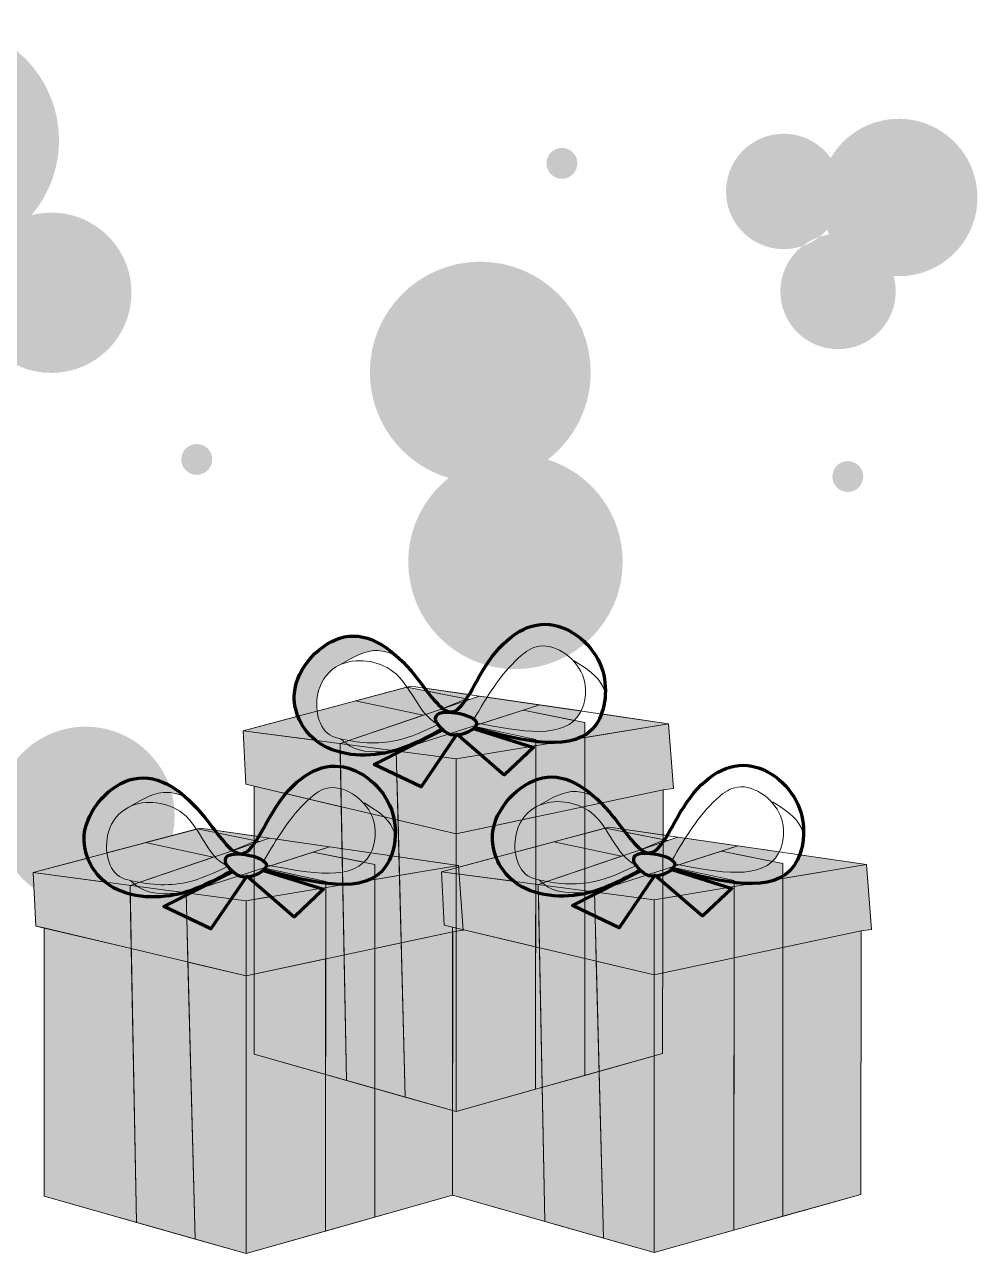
# Model space of a CAD drawing. Header units: millimetres. Extents: x 153 to 500, y 34 to 242.
# Drawn here: x 343.7 to 436.8, y 36.5 to 156.5 of the extents above; entities that cross this region are included whole.
import ezdxf

# ---------------------------------------------------------------- set-up
doc = ezdxf.new("R2010")
doc.units = ezdxf.units.MM
doc.layers.add('snow', color=7, linetype='Continuous')
doc.layers.add('Star', color=7, linetype='Continuous')

msp = doc.modelspace()

# ---------------------------------------------------------------- hatches: boundary and pattern name
at = {"layer": 'snow', "transparency": 33554687}
h = msp.add_hatch(color=256, dxfattribs=at)
h.dxf.hatch_style = 1
h.set_gradient(color1=(255, 255, 255), color2=(199, 200, 202), name='INVSPHERICAL')
edge = h.paths.add_edge_path()
edge.add_arc((396.23, 142.98), 1.51, 0, 360)
h = msp.add_hatch(color=256, dxfattribs=at)
h.dxf.hatch_style = 1
h.set_gradient(color1=(255, 255, 255), color2=(199, 200, 202), name='INVSPHERICAL')
edge = h.paths.add_edge_path()
edge.add_arc((360.54, 114.06), 1.51, 0, 360)
h = msp.add_hatch(color=256, dxfattribs=at)
h.dxf.hatch_style = 1
h.set_gradient(color1=(255, 255, 255), color2=(199, 200, 202), name='INVSPHERICAL')
edge = h.paths.add_edge_path()
edge.add_arc((424.17, 112.38), 1.51, 0, 360)
h = msp.add_hatch(color=256, dxfattribs=at)
h.dxf.hatch_style = 1
h.set_gradient(color1=(255, 255, 255), color2=(199, 200, 202), name='INVSPHERICAL')
edge = h.paths.add_edge_path()
edge.add_arc((393.2, 105.57), 1.51, 0, 360)
h = msp.add_hatch(color=256, dxfattribs=at)
h.dxf.hatch_style = 1
h.set_gradient(color1=(255, 255, 255), color2=(199, 200, 202), name='INVSPHERICAL')
edge = h.paths.add_edge_path()
edge.add_arc((351.19, 80.76), 1.51, 0, 360)
h = msp.add_hatch(color=256, dxfattribs=at)
h.dxf.hatch_style = 1
h.set_gradient(color1=(255, 255, 255), color2=(199, 200, 202), name='INVSPHERICAL')
edge = h.paths.add_edge_path()
edge.add_arc((383.43, 69.47), 1.51, 0, 360)
at = {"layer": 'Star', "lineweight": 211, "true_color": 0x991b1e, "transparency": 33554687}
h = msp.add_hatch(color=244, dxfattribs=at)
h.set_gradient(color1=(205, 32, 39), color2=(237, 31, 36), tint=1, name='SPHERICAL')
h.paths.add_polyline_path([(347.08, 145.24, 1), (324.5, 145.24, 0.525942), (339.83, 134.69, -0.184427), (344.39, 137.92, 0.178133)])
h.paths.add_polyline_path([(344.39, 137.92, 0.184427), (339.83, 134.69, 0.125583)], flags=17)
h = msp.add_hatch(color=244, dxfattribs=at)
h.set_gradient(color1=(237, 31, 36), color2=(205, 32, 39), tint=1)
h.paths.add_polyline_path([(436.84, 139.64, 0.76645), (422.5, 143.5, -0.155969), (423.55, 140.23, -0.182925), (422.13, 136.5, 0.016777), (422.36, 136.03, -0.380309), (428.65, 131.97, 0.433447)])
h = msp.add_hatch(color=244, dxfattribs=at)
h.set_gradient(color1=(237, 31, 36), color2=(205, 32, 39), tint=1)
h.paths.add_polyline_path([(422.5, 143.5, 0.73015), (412.27, 140.23, 0.514786), (419.74, 134.9, -0.08372), (421.39, 135.79, 0.045573), (422.13, 136.5, -0.105641), (421.46, 139.64, -0.132214)])
h.paths.add_polyline_path([(423.55, 140.23, 0.155969), (422.5, 143.5, 0.132214), (421.46, 139.64, 0.105641), (422.13, 136.5, 0.182925)])
h = msp.add_hatch(color=244, dxfattribs=at)
h.set_gradient(color1=(205, 32, 39), color2=(237, 31, 36), tint=1, name='SPHERICAL')
h.paths.add_polyline_path([(344.39, 137.92, -0.125583), (339.83, 134.69, 0.14864), (338.51, 130.33, 1), (354.16, 130.33, 0.489808)])
h = msp.add_hatch(color=244, dxfattribs=at)
h.set_gradient(color1=(237, 31, 36), color2=(205, 32, 39), tint=1)
h.paths.add_polyline_path([(428.65, 131.97, -0.260001), (422.36, 136.03, 0.044517), (421.39, 135.79, -0.08372), (419.74, 134.9, 0.230419), (417.58, 130.46, 1), (428.85, 130.46, 0.067605)])
h.paths.add_polyline_path([(422.36, 136.03, 0.260001), (428.65, 131.97, 0.380309)])
h = msp.add_hatch(color=244, dxfattribs=at)
h.set_gradient(color1=(237, 31, 36), color2=(205, 32, 39), tint=1, name='INVSPHERICAL')
h.paths.add_polyline_path([(377.46, 122.58, 0.331436), (385.16, 112.24, -0.249756), (394.85, 114.04, 0.232332), (399.04, 122.58, 1)])
h = msp.add_hatch(color=244, dxfattribs=at)
h.set_gradient(color1=(237, 31, 36), color2=(205, 32, 39), tint=1, name='INVSPHERICAL')
h.paths.add_polyline_path([(394.85, 114.04, -0.241619), (385.16, 112.24, 0.228291), (381.21, 104.05, 1), (402.17, 104.05, 0.327182)])
h.paths.add_polyline_path([(394.85, 114.04, 0.249756), (385.16, 112.24, 0.241619)])
at = {"layer": 'Star', "lineweight": 0, "true_color": 0x000000, "transparency": 33554687}
h = msp.add_hatch(color=18, dxfattribs=at)
h.set_gradient(color1=(242, 103, 34), color2=(248, 153, 30), tint=1, name='CURVED')
edge = h.paths.add_edge_path()
edge.add_spline(control_points=[(374.71, 94.09), (375.91, 94.8), (377.55, 95.76), (379.28, 95.26), (379.74, 95.11)], knot_values=[0.033527, 0.033527, 0.033527, 0.033527, 3.918148, 5.354398, 5.354398, 5.354398, 5.354398], degree=3, periodic=0)
edge.add_spline(control_points=[(379.74, 95.11), (378.22, 96.37), (374.35, 97.99), (368.8, 92.15), (371.8, 85.4), (378.86, 84.6), (382.76, 86.74), (384.54, 87.72)], knot_values=[0.027634, 0.027634, 0.027634, 0.027634, 5.342298, 12.689057, 17.3625, 24.600659, 30.704129, 30.704129, 30.704129, 30.704129], degree=3, periodic=0)
edge.add_spline(control_points=[(379.8, 85.57), (378.26, 85.45), (376.33, 85.32), (374.96, 86.52), (374.68, 86.76)], knot_values=[0, 0, 0, 0, 4.29258, 5.382328, 5.382328, 5.382328, 5.382328], degree=3, periodic=0)
edge.add_spline(control_points=[(374.68, 86.76), (374.57, 86.79), (374.26, 86.87), (372.44, 87.39), (371.7, 91.34), (373.55, 93.57), (374.62, 94.05), (374.71, 94.09)], knot_values=[9.744202, 9.744202, 9.744202, 9.744202, 10.082399, 10.683336, 15.340451, 18.514967, 18.801799, 18.801799, 18.801799, 18.801799], degree=3, periodic=0)
edge = h.paths.add_edge_path()
edge.add_spline(control_points=[(385.9, 87.12), (385.83, 87.11), (385.31, 87.12), (384.91, 87.37), (384.61, 87.66)], knot_values=[0.952558, 0.952558, 0.952558, 0.952558, 1.141204, 2.367324, 2.367324, 2.367324, 2.367324], degree=3, periodic=0)
edge.add_line((384.61, 87.66), (377.91, 84.27))
edge.add_line((377.91, 84.27), (382.49, 82.09))
edge.add_line((382.49, 82.09), (385.9, 87.12))
edge = h.paths.add_edge_path()
edge.add_spline(control_points=[(387.59, 87.76), (387.24, 87.46), (386.65, 87.2), (386.1, 87.13)], knot_values=[2.537229, 2.537229, 2.537229, 2.537229, 3.935985, 3.935985, 3.935985, 3.935985], degree=3, periodic=0)
edge.add_line((386.1, 87.13), (390.62, 83.23))
edge.add_line((390.62, 83.23), (393.46, 85.9))
edge.add_line((393.46, 85.9), (387.59, 87.76))
edge = h.paths.add_edge_path()
edge.add_spline(control_points=[(387.63, 87.79), (387.79, 87.94), (387.91, 88.12), (387.91, 88.29), (387.91, 88.31)], knot_values=[3.985395, 3.985395, 3.985395, 3.985395, 4.656426, 4.776404, 4.776404, 4.776404, 4.776404], degree=3, periodic=0)
edge.add_spline(control_points=[(387.91, 88.31), (387.89, 88.45), (387.8, 88.57), (387.65, 88.69)], knot_values=[4.776404, 4.776404, 4.776404, 4.776404, 5.405011, 5.405011, 5.405011, 5.405011], degree=3, periodic=0)
edge.add_spline(control_points=[(387.65, 88.69), (387.29, 88.98), (385.68, 89.49), (383.75, 89.39), (383.92, 88.55), (383.95, 88.42)], knot_values=[5.405011, 5.405011, 5.405011, 5.405011, 6.96794, 8.989506, 9.364668, 9.364668, 9.364668, 9.364668], degree=3, periodic=0)
edge.add_spline(control_points=[(383.95, 88.42), (384.14, 88.18), (384.33, 87.93), (384.54, 87.72)], knot_values=[0, 0, 0, 0, 0.860895, 0.860895, 0.860895, 0.860895], degree=3, periodic=0)
edge.add_spline(control_points=[(384.54, 87.72), (384.56, 87.7), (384.58, 87.68), (384.61, 87.66)], knot_values=[0.860895, 0.860895, 0.860895, 0.860895, 0.952558, 0.952558, 0.952558, 0.952558], degree=3, periodic=0)
edge.add_spline(control_points=[(384.61, 87.66), (384.91, 87.37), (385.31, 87.12), (385.83, 87.11), (385.9, 87.12)], knot_values=[0.952558, 0.952558, 0.952558, 0.952558, 2.178678, 2.367324, 2.367324, 2.367324, 2.367324], degree=3, periodic=0)
edge.add_line((385.9, 87.12), (385.98, 87.23))
edge.add_line((385.98, 87.23), (386.1, 87.13))
edge.add_spline(control_points=[(386.1, 87.13), (386.65, 87.2), (387.24, 87.46), (387.59, 87.76)], knot_values=[2.537229, 2.537229, 2.537229, 2.537229, 3.935985, 3.935985, 3.935985, 3.935985], degree=3, periodic=0)
edge.add_spline(control_points=[(387.59, 87.76), (387.61, 87.77), (387.62, 87.78), (387.63, 87.79)], knot_values=[3.935985, 3.935985, 3.935985, 3.935985, 3.985395, 3.985395, 3.985395, 3.985395], degree=3, periodic=0)
h = msp.add_hatch(color=18, dxfattribs=at)
h.set_gradient(color1=(100, 33, 101), color2=(147, 39, 143), tint=1, name='INVCURVED')
h.paths.add_polyline_path([(374.67, 80.13), (366.16, 82.15), (366.16, 55.95), (375.18, 53.39)])
h.paths.add_polyline_path([(385.9, 77.47), (380.22, 78.81), (380.92, 51.76), (385.9, 50.35)])
h.paths.add_polyline_path([(393.68, 79.13), (385.9, 77.47), (385.9, 50.35), (393.66, 52.53)])
h.paths.add_polyline_path([(406.11, 81.78), (398.47, 80.15), (398.47, 53.89), (406.06, 56.03)])
h.paths.add_polyline_path([(406.65, 88.24), (398.47, 86.89), (398.47, 80.15), (406.11, 81.78), (407.13, 81.92)])
h.paths.add_polyline_path([(393.69, 86.1), (393.15, 86.01), (393.46, 85.91), (390.59, 83.21), (388.28, 85.2), (385.9, 84.81), (385.9, 77.47), (393.68, 79.13)])
h.paths.add_polyline_path([(385.9, 84.81), (384.46, 85), (382.47, 82.06), (380.1, 83.19), (380.22, 78.81), (385.9, 77.47)])
edge = h.paths.add_edge_path()
edge.add_spline(control_points=[(374.57, 85.44), (373.68, 85.67), (372.84, 86.06), (372.14, 86.62)], knot_values=[10.309983, 10.309983, 10.309983, 10.309983, 12.984771, 12.984771, 12.984771, 12.984771], degree=3, periodic=0)
edge.add_line((372.14, 86.62), (365.09, 87.55))
edge.add_line((365.09, 87.55), (365.34, 82.33))
edge.add_line((365.34, 82.33), (366.16, 82.15))
edge.add_line((366.16, 82.15), (374.67, 80.13))
edge.add_line((374.67, 80.13), (374.57, 85.44))
edge = h.paths.add_edge_path()
edge.add_spline(control_points=[(372.14, 86.62), (372.04, 86.7), (371.3, 87.33), (370.73, 88.17), (370.43, 88.97)], knot_values=[12.984771, 12.984771, 12.984771, 12.984771, 13.369263, 15.842476, 15.842476, 15.842476, 15.842476], degree=3, periodic=0)
edge.add_line((370.43, 88.97), (365.09, 87.55))
edge.add_line((365.09, 87.55), (372.14, 86.62))
edge = h.paths.add_edge_path()
edge.add_line((376.07, 90.47), (372.31, 89.47))
edge.add_spline(control_points=[(372.31, 89.47), (372.45, 88.39), (373.03, 87.21), (374.24, 86.86), (374.52, 86.79), (374.61, 86.77)], knot_values=[9.823902, 9.823902, 9.823902, 9.823902, 12.696897, 13.297834, 13.556331, 13.556331, 13.556331, 13.556331], degree=3, periodic=0)
edge.add_spline(control_points=[(374.61, 86.77), (374.87, 86.7), (375.14, 86.64), (375.41, 86.59)], knot_values=[9.01899, 9.01899, 9.01899, 9.01899, 9.823902, 9.823902, 9.823902, 9.823902], degree=3, periodic=0)
edge.add_line((375.41, 86.59), (382.67, 89.06))
edge.add_line((382.67, 89.06), (376.07, 90.47))
edge = h.paths.add_edge_path()
edge.add_spline(control_points=[(386.06, 87.12), (386, 87.11), (385.95, 87.11), (385.89, 87.11)], knot_values=[2.372758, 2.372758, 2.372758, 2.372758, 2.515291, 2.515291, 2.515291, 2.515291], degree=3, periodic=0)
edge.add_line((385.89, 87.11), (384.46, 85))
edge.add_line((384.46, 85), (385.9, 84.81))
edge.add_line((385.9, 84.81), (388.28, 85.2))
edge.add_line((388.28, 85.2), (386.06, 87.12))
h.paths.add_polyline_path([(381.35, 86), (380.04, 85.58), (380.42, 85.53)])
h.paths.add_polyline_path([(380.42, 85.53), (380.04, 85.58), (380.05, 85.34)])
edge = h.paths.add_edge_path()
edge.add_spline(control_points=[(393.69, 86.5), (391.82, 86.73), (389.73, 87.27), (387.64, 87.81)], knot_values=[70.431908, 70.431908, 70.431908, 70.431908, 75.454565, 75.454565, 75.454565, 75.454565], degree=3, periodic=0)
edge.add_spline(control_points=[(387.64, 87.81), (387.29, 87.48), (386.64, 87.19), (386.06, 87.12)], knot_values=[2.515291, 2.515291, 2.515291, 2.515291, 4.024782, 4.024782, 4.024782, 4.024782], degree=3, periodic=0)
edge.add_line((386.06, 87.12), (388.28, 85.2))
edge.add_line((388.28, 85.2), (393.69, 86.1))
edge.add_line((393.69, 86.1), (393.69, 86.5))
edge = h.paths.add_edge_path()
edge.add_line((406.65, 88.24), (400.09, 89.19))
edge.add_spline(control_points=[(400.09, 89.19), (399.95, 88.82), (399.52, 87.96), (398.9, 87.38), (398.47, 87.11)], knot_values=[62.277877, 62.277877, 62.277877, 62.277877, 63.514496, 65.325044, 65.325044, 65.325044, 65.325044], degree=3, periodic=0)
edge.add_line((398.47, 87.11), (398.47, 86.89))
edge.add_line((398.47, 86.89), (406.65, 88.24))
edge = h.paths.add_edge_path()
edge.add_line((398.1, 89.48), (394.06, 90.07))
edge.add_line((394.06, 90.07), (392.45, 89.56))
edge.add_line((392.45, 89.56), (397.43, 88.56))
edge.add_spline(control_points=[(397.43, 88.56), (397.67, 88.79), (397.9, 89.08), (398.08, 89.44), (398.1, 89.48)], knot_values=[18.235917, 18.235917, 18.235917, 18.235917, 19.387292, 19.545787, 19.545787, 19.545787, 19.545787], degree=3, periodic=0)
h.paths.add_polyline_path([(387.15, 91.08), (382.82, 91.71), (383.03, 91.43), (386.89, 90.66)])
at = {"layer": 'Star', "lineweight": 0, "true_color": 0xf8d731, "transparency": 33554687}
h = msp.add_hatch(color=40, dxfattribs=at)
h.set_gradient(color1=(248, 153, 30), color2=(248, 215, 49), tint=1, name='INVCURVED')
h.paths.add_polyline_path([(380.22, 78.81), (374.67, 80.13), (375.18, 53.39), (380.92, 51.76)])
h.paths.add_polyline_path([(380.04, 85.58), (374.56, 86.3), (374.67, 80.13), (380.22, 78.81)])
h.paths.add_polyline_path([(394.06, 90.07), (388.18, 90.93), (374.56, 86.3), (380.04, 85.58)])
h.paths.add_polyline_path([(398.47, 80.15), (393.68, 79.13), (393.66, 52.53), (398.47, 53.89)])
h.paths.add_polyline_path([(398.47, 86.89), (393.69, 86.1), (393.68, 79.13), (398.47, 80.15)])
h.paths.add_polyline_path([(398.47, 88.36), (392.45, 89.56), (387.6, 88), (393.69, 86.69), (393.69, 86.1), (398.47, 86.89)])
h.paths.add_polyline_path([(387.21, 90.6), (381.11, 91.81), (376.07, 90.47), (382.67, 89.06)])
at = {"layer": 'Star', "lineweight": 211, "true_color": 0x991b1e, "transparency": 33554687}
h = msp.add_hatch(color=244, dxfattribs=at)
h.set_gradient(color1=(237, 31, 36), color2=(205, 32, 39), tint=1, name='HEMISPHERICAL')
h.paths.add_polyline_path([(343.61, 85.49, -0.183443), (340.97, 79.52, 0.00773), (340.97, 79.25, 1), (358.38, 79.25, 0.663066)])
h.paths.add_polyline_path([(343.61, 85.49, 0.194564), (340.97, 79.52, 0.183443)], flags=17)
at = {"layer": 'Star', "lineweight": 0, "true_color": 0x000000, "transparency": 33554687}
h = msp.add_hatch(color=18, dxfattribs=at)
h.set_gradient(color1=(242, 103, 34), color2=(248, 153, 30), tint=1, name='CURVED')
edge = h.paths.add_edge_path()
edge.add_spline(control_points=[(354.17, 80.23), (355.37, 80.94), (357.01, 81.91), (358.74, 81.41), (359.2, 81.25)], knot_values=[0.033527, 0.033527, 0.033527, 0.033527, 3.918148, 5.354398, 5.354398, 5.354398, 5.354398], degree=3, periodic=0)
edge.add_spline(control_points=[(359.2, 81.25), (357.69, 82.52), (353.82, 84.14), (348.26, 78.3), (351.26, 71.54), (358.32, 70.74), (362.22, 72.89), (364, 73.87)], knot_values=[0.027634, 0.027634, 0.027634, 0.027634, 5.342298, 12.689057, 17.3625, 24.600659, 30.704129, 30.704129, 30.704129, 30.704129], degree=3, periodic=0)
edge.add_spline(control_points=[(359.26, 71.71), (357.72, 71.6), (355.79, 71.46), (354.42, 72.66), (354.14, 72.91)], knot_values=[0, 0, 0, 0, 4.29258, 5.382328, 5.382328, 5.382328, 5.382328], degree=3, periodic=0)
edge.add_spline(control_points=[(354.14, 72.91), (354.03, 72.93), (353.72, 73.01), (351.9, 73.53), (351.16, 77.49), (353.01, 79.71), (354.08, 80.2), (354.17, 80.23)], knot_values=[9.744202, 9.744202, 9.744202, 9.744202, 10.082399, 10.683336, 15.340451, 18.514967, 18.801799, 18.801799, 18.801799, 18.801799], degree=3, periodic=0)
edge = h.paths.add_edge_path()
edge.add_spline(control_points=[(365.36, 73.26), (365.29, 73.26), (364.77, 73.27), (364.37, 73.51), (364.07, 73.8)], knot_values=[0.952558, 0.952558, 0.952558, 0.952558, 1.141204, 2.367324, 2.367324, 2.367324, 2.367324], degree=3, periodic=0)
edge.add_line((364.07, 73.8), (357.37, 70.42))
edge.add_line((357.37, 70.42), (361.95, 68.24))
edge.add_line((361.95, 68.24), (365.36, 73.26))
edge = h.paths.add_edge_path()
edge.add_spline(control_points=[(367.05, 73.9), (366.7, 73.6), (366.11, 73.34), (365.56, 73.28)], knot_values=[2.537229, 2.537229, 2.537229, 2.537229, 3.935985, 3.935985, 3.935985, 3.935985], degree=3, periodic=0)
edge.add_line((365.56, 73.28), (370.08, 69.38))
edge.add_line((370.08, 69.38), (372.92, 72.05))
edge.add_line((372.92, 72.05), (367.05, 73.9))
edge = h.paths.add_edge_path()
edge.add_spline(control_points=[(367.09, 73.94), (367.25, 74.08), (367.37, 74.26), (367.37, 74.43), (367.37, 74.46)], knot_values=[3.985395, 3.985395, 3.985395, 3.985395, 4.656426, 4.776404, 4.776404, 4.776404, 4.776404], degree=3, periodic=0)
edge.add_spline(control_points=[(367.37, 74.46), (367.35, 74.59), (367.26, 74.72), (367.11, 74.84)], knot_values=[4.776404, 4.776404, 4.776404, 4.776404, 5.405011, 5.405011, 5.405011, 5.405011], degree=3, periodic=0)
edge.add_spline(control_points=[(367.11, 74.84), (366.75, 75.12), (365.14, 75.63), (363.21, 75.53), (363.38, 74.7), (363.41, 74.57)], knot_values=[5.405011, 5.405011, 5.405011, 5.405011, 6.96794, 8.989506, 9.364668, 9.364668, 9.364668, 9.364668], degree=3, periodic=0)
edge.add_spline(control_points=[(363.41, 74.57), (363.6, 74.32), (363.79, 74.08), (364, 73.87)], knot_values=[0, 0, 0, 0, 0.860895, 0.860895, 0.860895, 0.860895], degree=3, periodic=0)
edge.add_spline(control_points=[(364, 73.87), (364.02, 73.85), (364.04, 73.82), (364.07, 73.8)], knot_values=[0.860895, 0.860895, 0.860895, 0.860895, 0.952558, 0.952558, 0.952558, 0.952558], degree=3, periodic=0)
edge.add_spline(control_points=[(364.07, 73.8), (364.37, 73.51), (364.77, 73.27), (365.29, 73.26), (365.36, 73.26)], knot_values=[0.952558, 0.952558, 0.952558, 0.952558, 2.178678, 2.367324, 2.367324, 2.367324, 2.367324], degree=3, periodic=0)
edge.add_line((365.36, 73.26), (365.44, 73.38))
edge.add_line((365.44, 73.38), (365.56, 73.28))
edge.add_spline(control_points=[(365.56, 73.28), (366.11, 73.34), (366.7, 73.6), (367.05, 73.9)], knot_values=[2.537229, 2.537229, 2.537229, 2.537229, 3.935985, 3.935985, 3.935985, 3.935985], degree=3, periodic=0)
edge.add_spline(control_points=[(367.05, 73.9), (367.07, 73.92), (367.08, 73.93), (367.09, 73.94)], knot_values=[3.935985, 3.935985, 3.935985, 3.935985, 3.985395, 3.985395, 3.985395, 3.985395], degree=3, periodic=0)
h = msp.add_hatch(color=18, dxfattribs=at)
h.set_gradient(color1=(242, 103, 34), color2=(248, 153, 30), tint=1, name='CURVED')
edge = h.paths.add_edge_path()
edge.add_spline(control_points=[(394.07, 80.32), (395.27, 81.03), (396.92, 81.99), (398.64, 81.49), (399.11, 81.34)], knot_values=[0.033527, 0.033527, 0.033527, 0.033527, 3.918148, 5.354398, 5.354398, 5.354398, 5.354398], degree=3, periodic=0)
edge.add_spline(control_points=[(399.11, 81.34), (397.59, 82.6), (393.72, 84.22), (388.16, 78.38), (391.17, 71.63), (398.23, 70.83), (402.12, 72.97), (403.9, 73.95)], knot_values=[0.027634, 0.027634, 0.027634, 0.027634, 5.342298, 12.689057, 17.3625, 24.600659, 30.704129, 30.704129, 30.704129, 30.704129], degree=3, periodic=0)
edge.add_spline(control_points=[(399.16, 71.79), (397.62, 71.68), (395.69, 71.55), (394.32, 72.75), (394.05, 72.99)], knot_values=[0, 0, 0, 0, 4.29258, 5.382328, 5.382328, 5.382328, 5.382328], degree=3, periodic=0)
edge.add_spline(control_points=[(394.05, 72.99), (393.93, 73.02), (393.63, 73.1), (391.81, 73.62), (391.07, 77.57), (392.92, 79.8), (393.98, 80.28), (394.07, 80.32)], knot_values=[9.744202, 9.744202, 9.744202, 9.744202, 10.082399, 10.683336, 15.340451, 18.514967, 18.801799, 18.801799, 18.801799, 18.801799], degree=3, periodic=0)
edge = h.paths.add_edge_path()
edge.add_spline(control_points=[(405.27, 73.35), (405.2, 73.34), (404.67, 73.35), (404.28, 73.6), (403.97, 73.89)], knot_values=[0.952558, 0.952558, 0.952558, 0.952558, 1.141204, 2.367324, 2.367324, 2.367324, 2.367324], degree=3, periodic=0)
edge.add_line((403.97, 73.89), (397.27, 70.5))
edge.add_line((397.27, 70.5), (401.86, 68.32))
edge.add_line((401.86, 68.32), (405.27, 73.35))
edge = h.paths.add_edge_path()
edge.add_spline(control_points=[(406.96, 73.99), (406.61, 73.69), (406.01, 73.43), (405.47, 73.36)], knot_values=[2.537229, 2.537229, 2.537229, 2.537229, 3.935985, 3.935985, 3.935985, 3.935985], degree=3, periodic=0)
edge.add_line((405.47, 73.36), (409.98, 69.46))
edge.add_line((409.98, 69.46), (412.82, 72.13))
edge.add_line((412.82, 72.13), (406.96, 73.99))
edge = h.paths.add_edge_path()
edge.add_spline(control_points=[(406.99, 74.02), (407.16, 74.17), (407.28, 74.35), (407.27, 74.52), (407.27, 74.54)], knot_values=[3.985395, 3.985395, 3.985395, 3.985395, 4.656426, 4.776404, 4.776404, 4.776404, 4.776404], degree=3, periodic=0)
edge.add_spline(control_points=[(407.27, 74.54), (407.25, 74.68), (407.16, 74.8), (407.02, 74.92)], knot_values=[4.776404, 4.776404, 4.776404, 4.776404, 5.405011, 5.405011, 5.405011, 5.405011], degree=3, periodic=0)
edge.add_spline(control_points=[(407.02, 74.92), (406.65, 75.21), (405.04, 75.72), (403.12, 75.62), (403.29, 74.78), (403.31, 74.65)], knot_values=[5.405011, 5.405011, 5.405011, 5.405011, 6.96794, 8.989506, 9.364668, 9.364668, 9.364668, 9.364668], degree=3, periodic=0)
edge.add_spline(control_points=[(403.31, 74.65), (403.51, 74.41), (403.7, 74.16), (403.9, 73.95)], knot_values=[0, 0, 0, 0, 0.860895, 0.860895, 0.860895, 0.860895], degree=3, periodic=0)
edge.add_spline(control_points=[(403.9, 73.95), (403.93, 73.93), (403.95, 73.91), (403.97, 73.89)], knot_values=[0.860895, 0.860895, 0.860895, 0.860895, 0.952558, 0.952558, 0.952558, 0.952558], degree=3, periodic=0)
edge.add_spline(control_points=[(403.97, 73.89), (404.28, 73.6), (404.67, 73.35), (405.2, 73.34), (405.27, 73.35)], knot_values=[0.952558, 0.952558, 0.952558, 0.952558, 2.178678, 2.367324, 2.367324, 2.367324, 2.367324], degree=3, periodic=0)
edge.add_line((405.27, 73.35), (405.35, 73.46))
edge.add_line((405.35, 73.46), (405.47, 73.36))
edge.add_spline(control_points=[(405.47, 73.36), (406.01, 73.43), (406.61, 73.69), (406.96, 73.99)], knot_values=[2.537229, 2.537229, 2.537229, 2.537229, 3.935985, 3.935985, 3.935985, 3.935985], degree=3, periodic=0)
edge.add_spline(control_points=[(406.96, 73.99), (406.97, 74), (406.98, 74.01), (406.99, 74.02)], knot_values=[3.935985, 3.935985, 3.935985, 3.935985, 3.985395, 3.985395, 3.985395, 3.985395], degree=3, periodic=0)
at = {"layer": 'Star', "lineweight": 0, "true_color": 0xf8d731, "transparency": 33554687}
h = msp.add_hatch(color=40, dxfattribs=at)
h.set_gradient(color1=(16, 86, 137), color2=(34, 52, 110), tint=1, name='SPHERICAL')
h.paths.add_polyline_path([(362.13, 75.2), (355.53, 76.62), (344.55, 73.7), (354.02, 72.45)])
h.paths.add_polyline_path([(367.06, 74.15), (362.13, 75.2), (354.02, 72.45), (359.5, 71.72)])
h.paths.add_polyline_path([(373.15, 72.24), (373.15, 72.84), (367.06, 74.15), (359.5, 71.72), (365.36, 70.95)])
h.paths.add_polyline_path([(373.52, 76.22), (371.91, 75.7), (377.93, 74.5), (377.93, 73.03), (386.11, 74.39)])
h.paths.add_polyline_path([(360.92, 78.05), (360.57, 77.96), (366.67, 76.74), (367.64, 77.07)])
h = msp.add_hatch(color=40, dxfattribs=at)
h.set_gradient(color1=(248, 153, 30), color2=(248, 215, 49), tint=1, name='INVCURVED')
h.paths.add_polyline_path([(399.58, 65.04), (394.04, 66.36), (394.55, 39.62), (400.29, 37.99)])
h.paths.add_polyline_path([(399.41, 71.81), (393.92, 72.53), (394.04, 66.36), (399.58, 65.04)])
h.paths.add_polyline_path([(413.43, 76.3), (407.55, 77.16), (393.92, 72.53), (399.41, 71.81)])
h.paths.add_polyline_path([(417.83, 66.38), (413.05, 65.36), (413.02, 38.76), (417.83, 40.12)])
h.paths.add_polyline_path([(417.83, 73.12), (413.05, 72.33), (413.05, 65.36), (417.83, 66.38)])
h.paths.add_polyline_path([(417.83, 74.59), (411.82, 75.79), (406.96, 74.23), (413.05, 72.92), (413.05, 72.33), (417.83, 73.12)])
h.paths.add_polyline_path([(406.58, 76.83), (400.48, 78.04), (395.43, 76.7), (402.04, 75.29)])
h = msp.add_hatch(color=40, dxfattribs=at)
h.set_gradient(color1=(248, 153, 30), color2=(248, 215, 49), tint=1, name='INVCURVED')
h.paths.add_polyline_path([(359.68, 64.96), (354.13, 66.27), (354.64, 39.53), (360.38, 37.9)])
h.paths.add_polyline_path([(359.5, 71.72), (354.02, 72.45), (354.13, 66.27), (359.68, 64.96)])
h.paths.add_polyline_path([(373.52, 76.22), (367.64, 77.07), (354.02, 72.45), (359.5, 71.72)])
h.paths.add_polyline_path([(377.93, 66.29), (373.14, 65.27), (373.12, 38.68), (377.93, 40.04)])
h.paths.add_polyline_path([(377.93, 73.03), (373.15, 72.24), (373.14, 65.27), (377.93, 66.29)])
h.paths.add_polyline_path([(377.93, 74.5), (371.91, 75.7), (367.06, 74.15), (373.15, 72.84), (373.15, 72.24), (377.93, 73.03)])
h.paths.add_polyline_path([(366.67, 76.74), (360.57, 77.96), (355.53, 76.62), (362.13, 75.2)])
at = {"layer": 'Star', "lineweight": 0, "true_color": 0x000000, "transparency": 33554687}
h = msp.add_hatch(color=18, dxfattribs=at)
h.set_gradient(color1=(19, 103, 52), color2=(19, 155, 72), tint=1, name='INVCURVED')
h.paths.add_polyline_path([(394.04, 66.36), (385.52, 68.38), (385.52, 42.18), (394.55, 39.62)])
h.paths.add_polyline_path([(405.26, 63.7), (399.58, 65.04), (400.29, 37.99), (405.26, 36.58)])
h.paths.add_polyline_path([(413.05, 65.36), (405.26, 63.7), (405.26, 36.58), (413.02, 38.76)])
h.paths.add_polyline_path([(425.48, 68.01), (417.83, 66.38), (417.83, 40.12), (425.43, 42.26)])
h.paths.add_polyline_path([(426.01, 74.47), (417.83, 73.12), (417.83, 66.38), (425.48, 68.01), (426.49, 68.15)])
h.paths.add_polyline_path([(413.05, 72.33), (412.52, 72.24), (412.83, 72.14), (409.95, 69.44), (407.64, 71.43), (405.26, 71.04), (405.26, 63.7), (413.05, 65.36)])
edge = h.paths.add_edge_path()
edge.add_spline(control_points=[(405.42, 73.35), (405.37, 73.34), (405.31, 73.34), (405.26, 73.34)], knot_values=[2.372758, 2.372758, 2.372758, 2.372758, 2.515291, 2.515291, 2.515291, 2.515291], degree=3, periodic=0)
edge.add_spline(control_points=[(404.56, 73.46), (404.71, 73.4), (404.93, 73.34), (405.18, 73.34), (405.26, 73.34)], knot_values=[1.695152, 1.695152, 1.695152, 1.695152, 2.178678, 2.372758, 2.372758, 2.372758, 2.372758], degree=3, periodic=0)
edge.add_line((405.26, 73.34), (403.82, 71.23))
edge.add_line((403.82, 71.23), (405.26, 71.04))
edge.add_line((405.26, 71.04), (407.64, 71.43))
edge.add_line((407.64, 71.43), (405.42, 73.35))
h.paths.add_polyline_path([(405.26, 71.04), (403.82, 71.23), (401.83, 68.29), (399.47, 69.42), (399.58, 65.04), (405.26, 63.7)])
edge = h.paths.add_edge_path()
edge.add_spline(control_points=[(393.94, 71.67), (393.04, 71.9), (392.21, 72.29), (391.5, 72.85)], knot_values=[10.309983, 10.309983, 10.309983, 10.309983, 12.984771, 12.984771, 12.984771, 12.984771], degree=3, periodic=0)
edge.add_line((391.5, 72.85), (384.45, 73.78))
edge.add_line((384.45, 73.78), (384.71, 68.56))
edge.add_line((384.71, 68.56), (385.52, 68.38))
edge.add_line((385.52, 68.38), (394.04, 66.36))
edge.add_line((394.04, 66.36), (393.94, 71.67))
edge = h.paths.add_edge_path()
edge.add_spline(control_points=[(391.5, 72.85), (391.4, 72.93), (390.67, 73.56), (390.1, 74.4), (389.79, 75.2)], knot_values=[12.984771, 12.984771, 12.984771, 12.984771, 13.369263, 15.842476, 15.842476, 15.842476, 15.842476], degree=3, periodic=0)
edge.add_line((389.79, 75.2), (384.45, 73.78))
edge.add_line((384.45, 73.78), (391.5, 72.85))
edge = h.paths.add_edge_path()
edge.add_line((402.04, 75.29), (395.43, 76.7))
edge.add_line((395.43, 76.7), (391.68, 75.7))
edge.add_spline(control_points=[(391.68, 75.7), (391.81, 74.62), (392.4, 73.44), (393.61, 73.09), (393.89, 73.02), (393.97, 73)], knot_values=[9.823902, 9.823902, 9.823902, 9.823902, 12.696897, 13.297834, 13.556331, 13.556331, 13.556331, 13.556331], degree=3, periodic=0)
edge.add_spline(control_points=[(393.97, 73), (394.24, 72.93), (394.51, 72.87), (394.77, 72.82)], knot_values=[9.01899, 9.01899, 9.01899, 9.01899, 9.823902, 9.823902, 9.823902, 9.823902], degree=3, periodic=0)
edge.add_line((394.77, 72.82), (402.04, 75.29))
edge = h.paths.add_edge_path()
edge.add_line((426.01, 74.47), (419.46, 75.42))
edge.add_spline(control_points=[(419.46, 75.42), (419.32, 75.05), (418.89, 74.19), (418.26, 73.61), (417.83, 73.34)], knot_values=[62.277877, 62.277877, 62.277877, 62.277877, 63.514496, 65.325044, 65.325044, 65.325044, 65.325044], degree=3, periodic=0)
edge.add_line((417.83, 73.34), (417.83, 73.12))
edge.add_line((417.83, 73.12), (426.01, 74.47))
edge = h.paths.add_edge_path()
edge.add_line((417.47, 75.71), (413.43, 76.3))
edge.add_line((413.43, 76.3), (411.82, 75.79))
edge.add_line((411.82, 75.79), (416.8, 74.79))
edge.add_spline(control_points=[(416.8, 74.79), (417.03, 75.02), (417.26, 75.31), (417.45, 75.67), (417.47, 75.71)], knot_values=[18.235917, 18.235917, 18.235917, 18.235917, 19.387292, 19.545787, 19.545787, 19.545787, 19.545787], degree=3, periodic=0)
edge = h.paths.add_edge_path()
edge.add_spline(control_points=[(413.05, 72.73), (411.18, 72.96), (409.09, 73.5), (407, 74.04)], knot_values=[70.431908, 70.431908, 70.431908, 70.431908, 75.454565, 75.454565, 75.454565, 75.454565], degree=3, periodic=0)
edge.add_spline(control_points=[(407, 74.04), (406.66, 73.71), (406.01, 73.42), (405.42, 73.35)], knot_values=[2.515291, 2.515291, 2.515291, 2.515291, 4.024782, 4.024782, 4.024782, 4.024782], degree=3, periodic=0)
edge.add_line((406.96, 74), (412.52, 72.24))
edge.add_line((412.52, 72.24), (413.05, 72.33))
edge.add_line((413.05, 72.33), (413.05, 72.73))
at = {"layer": 'Star', "lineweight": 0, "true_color": 0xf8d731, "transparency": 33554687}
h = msp.add_hatch(color=40, dxfattribs=at)
h.set_gradient(color1=(16, 86, 137), color2=(34, 52, 110), tint=1, name='INVHEMISPHERICAL')
h.paths.add_polyline_path([(354.13, 66.27), (345.62, 68.29), (345.62, 42.09), (354.64, 39.53)])
h.paths.add_polyline_path([(365.36, 63.61), (359.68, 64.96), (360.38, 37.9), (365.36, 36.49)])
h.paths.add_polyline_path([(373.14, 65.27), (365.36, 63.61), (365.36, 36.49), (373.12, 38.68)])
h.paths.add_polyline_path([(385.57, 67.92), (377.93, 66.29), (377.93, 40.04), (385.52, 42.18)])
h.paths.add_polyline_path([(354.02, 72.45), (344.55, 73.7), (344.8, 68.47), (345.62, 68.29), (354.13, 66.27)])
h.paths.add_polyline_path([(359.5, 71.72), (354.02, 72.45), (354.13, 66.27), (359.68, 64.96)])
h.paths.add_polyline_path([(365.36, 70.95), (359.5, 71.72), (359.68, 64.96), (365.36, 63.61)])
h.paths.add_polyline_path([(373.15, 72.24), (365.36, 70.95), (365.36, 63.61), (373.14, 65.27)])
h.paths.add_polyline_path([(386.11, 74.39), (377.93, 73.03), (377.93, 66.29), (385.57, 67.92), (386.59, 68.07)])

# ---------------------------------------------------------------- linework, layer by layer
at = {"layer": 'Star', "color": 146, "lineweight": 0, "true_color": 0x105689}
for p, q in [((381.46, 91.91, -2.34), (365.09, 87.55, -2.34)), ((406.65, 88.24, -2.34), (381.46, 91.91, -2.34)), ((385.9, 84.81, -2.34), (406.65, 88.24, -2.34)), ((407.13, 81.92, -2.34), (406.65, 88.24, -2.34)), ((365.34, 82.33, -2.34), (365.09, 87.55, -2.34)), ((365.09, 87.55, -2.34), (385.9, 84.81, -2.34)), ((385.9, 77.47, -2.34), (385.9, 84.81, -2.34)), ((366.16, 82.15, -2.34), (365.34, 82.33, -2.34)), ((366.16, 82.15, -2.34), (366.16, 55.95, -2.34)), ((385.9, 77.47, -2.34), (366.16, 82.15, -2.34)), ((406.11, 81.78, -2.34), (385.9, 77.47, -2.34)), ((406.06, 56.03, -2.34), (406.11, 81.78, -2.34)), ((407.13, 81.92, -2.34), (406.11, 81.78, -2.34)), ((360.92, 78.05, -3.43), (344.55, 73.7, -3.43)), ((386.11, 74.39, -3.43), (360.92, 78.05, -3.43)), ((400.82, 78.14, -3.44), (384.45, 73.78, -3.44)), ((426.01, 74.47, -3.44), (400.82, 78.14, -3.44)), ((385.9, 77.47, -2.34), (385.9, 50.35, -2.34)), ((405.26, 71.04, -3.44), (426.01, 74.47, -3.44)), ((426.49, 68.15, -3.44), (426.01, 74.47, -3.44)), ((344.8, 68.47, -3.43), (344.55, 73.7, -3.43)), ((344.55, 73.7, -3.43), (365.36, 70.95, -3.43)), ((365.36, 70.95, -3.43), (386.11, 74.39, -3.43)), ((384.71, 68.56, -3.44), (384.45, 73.78, -3.44)), ((384.45, 73.78, -3.44), (405.26, 71.04, -3.44)), ((386.59, 68.07, -3.43), (386.11, 74.39, -3.43)), ((365.36, 63.61, -3.43), (365.36, 70.95, -3.43)), ((405.26, 63.7, -3.44), (405.26, 71.04, -3.44)), ((345.62, 68.29, -3.43), (344.8, 68.47, -3.43)), ((385.52, 68.38, -3.44), (384.71, 68.56, -3.44)), ((345.62, 68.29, -3.43), (345.62, 42.09, -3.43)), ((365.36, 63.61, -3.43), (345.62, 68.29, -3.43)), ((385.57, 67.92, -3.43), (365.36, 63.61, -3.43)), ((385.52, 68.38, -3.44), (385.52, 42.18, -3.44)), ((405.26, 63.7, -3.44), (385.52, 68.38, -3.44)), ((385.52, 42.18, -3.43), (385.57, 67.92, -3.43)), ((386.59, 68.07, -3.43), (385.57, 67.92, -3.43)), ((425.48, 68.01, -3.44), (405.26, 63.7, -3.44)), ((425.43, 42.26, -3.44), (425.48, 68.01, -3.44)), ((426.49, 68.15, -3.44), (425.48, 68.01, -3.44)), ((405.26, 63.7, -3.44), (405.26, 36.58, -3.44)), ((365.36, 63.61, -3.43), (365.36, 36.49, -3.43)), ((366.16, 55.95, -2.34), (385.9, 50.35, -2.34)), ((385.9, 50.35, -2.34), (406.06, 56.03, -2.34)), ((345.62, 42.09, -3.43), (365.36, 36.49, -3.43)), ((365.36, 36.49, -3.43), (385.52, 42.18, -3.43)), ((385.52, 42.18, -3.44), (405.26, 36.58, -3.44)), ((405.26, 36.58, -3.44), (425.43, 42.26, -3.44))]:
    msp.add_line(p, q, dxfattribs=at)
at = {"layer": 'Star', "color": 18, "lineweight": 0, "true_color": 0x000000}
for p, q in [((381.08, 91.81, -0.34), (372.31, 89.47, 0.66)), ((376.07, 90.47, -2.34), (381.08, 91.81, -2.34)), ((382.82, 91.71, -0.34), (387.15, 91.08, 0.66)), ((383.03, 91.43, -2.34), (382.82, 91.71, -2.34)), ((386.89, 90.66, -0.34), (383.03, 91.43, 0.66)), ((382.67, 89.06, -2.34), (376.07, 90.47, -2.34)), ((382.67, 89.06, -0.34), (376.07, 90.47, 0.66)), ((384.59, 89.71, -2.34), (386.89, 90.66, -2.34)), ((387.15, 91.08, -2.34), (386.89, 90.66, -2.34)), ((388.92, 90.82, -0.34), (394.06, 90.07, 0.66)), ((394.06, 90.07, -2.34), (392.45, 89.56, -2.34)), ((394.06, 90.07, -0.34), (398.1, 89.48, 0.66)), ((365.09, 87.55, -2.34), (370.43, 88.97, -2.34)), ((370.43, 88.97, -0.34), (365.09, 87.55, 0.66)), ((375.41, 86.59, -0.34), (382.67, 89.06, 0.66)), ((382.67, 89.06, -2.34), (382.89, 89.13, -2.34)), ((392.45, 89.56, -0.34), (388.3, 88.23, 0.66)), ((392.45, 89.56, -0.34), (397.43, 88.56, 0.66)), ((400.09, 89.19, -0.34), (406.65, 88.24, 0.66)), ((398.47, 86.89, -0.34), (406.65, 88.24, 0.66)), ((406.65, 88.24, -0.34), (407.13, 81.92, 0.66)), ((365.34, 82.33, -0.34), (365.09, 87.55, 0.66)), ((365.09, 87.55, -0.34), (372.14, 86.62, 0.66)), ((393.66, 52.53, -0.34), (393.69, 86.5, 0.66)), ((398.47, 87.11, -0.34), (398.47, 53.89, 0.66)), ((398.47, 80.15, -2.34), (398.47, 86.89, -2.34)), ((374.57, 85.44, -2.34), (374.67, 80.13, -2.34)), ((374.57, 85.44, -0.34), (374.67, 80.13, 0.66)), ((380.04, 85.58, -0.34), (380.05, 85.34, 0.66)), ((393.69, 86.1, -2.34), (393.15, 86.01, -2.34)), ((385.9, 84.81, -2.34), (384.46, 85, -2.34)), ((384.46, 85, -0.34), (385.9, 84.81, 0.66)), ((388.28, 85.2, -2.34), (385.9, 84.81, -2.34)), ((385.9, 84.81, -0.34), (388.28, 85.2, 0.66)), ((385.9, 84.81, -2.34), (385.9, 77.47, -2.34)), ((385.9, 77.47, -0.34), (385.9, 84.81, 0.66)), ((380.1, 83.19, -2.34), (380.22, 78.81, -2.34)), ((365.34, 82.33, -0.34), (374.67, 80.13, 0.66)), ((366.16, 82.14, -2.34), (365.34, 82.33, -2.34)), ((366.16, 55.95, -0.34), (366.16, 82.14, 0.66)), ((406.11, 81.78, -0.34), (398.47, 80.15, 0.66)), ((406.11, 81.78, -0.34), (406.06, 56.03, 0.66)), ((407.13, 81.92, -0.34), (406.11, 81.78, 0.66)), ((374.67, 80.13, -0.34), (375.18, 53.39, 0.66)), ((380.92, 51.76, -0.34), (380.22, 78.81, 0.66)), ((380.22, 78.81, -0.34), (385.9, 77.47, 0.66)), ((385.9, 77.47, -0.34), (393.68, 79.13, 0.66)), ((400.44, 78.03, -1.44), (391.68, 75.7, -0.44)), ((393.68, 79.13, -2.34), (393.66, 52.53, -2.34)), ((395.43, 76.7, -3.44), (400.44, 78.03, -3.44)), ((360.54, 77.95, -1.43), (351.77, 75.62, -0.43)), ((355.53, 76.62, -3.43), (360.54, 77.95, -3.43)), ((362.28, 77.85, -1.43), (366.61, 77.22, -0.43)), ((362.49, 77.58, -3.43), (362.28, 77.85, -3.43)), ((366.35, 76.81, -1.43), (362.49, 77.58, -0.43)), ((366.61, 77.22, -3.43), (366.35, 76.81, -3.43)), ((368.38, 76.97, -1.43), (373.52, 76.22, -0.43)), ((385.9, 77.47, -2.34), (385.9, 50.35, -2.34)), ((402.18, 77.94, -1.44), (406.52, 77.31, -0.44)), ((402.4, 77.66, -3.44), (402.18, 77.94, -3.44)), ((406.26, 76.89, -1.44), (402.4, 77.66, -0.44)), ((403.96, 75.94, -3.44), (406.26, 76.89, -3.44)), ((406.52, 77.31, -3.44), (406.26, 76.89, -3.44)), ((408.28, 77.05, -1.44), (413.43, 76.3, -0.44)), ((362.13, 75.2, -3.43), (355.53, 76.62, -3.43)), ((362.13, 75.2, -1.43), (355.53, 76.62, -0.43)), ((364.05, 75.85, -3.43), (366.35, 76.81, -3.43)), ((371.91, 75.7, -1.43), (367.76, 74.37, -0.43)), ((373.52, 76.22, -3.43), (371.91, 75.7, -3.43)), ((371.91, 75.7, -1.43), (376.89, 74.71, -0.43)), ((373.52, 76.22, -1.43), (377.56, 75.63, -0.43)), ((402.04, 75.29, -3.44), (395.43, 76.7, -3.44)), ((402.04, 75.29, -1.44), (395.43, 76.7, -0.44)), ((411.82, 75.79, -1.44), (407.67, 74.46, -0.44)), ((413.43, 76.3, -3.44), (411.82, 75.79, -3.44)), ((411.82, 75.79, -1.44), (416.8, 74.79, -0.44)), ((413.43, 76.3, -1.44), (417.47, 75.71, -0.44)), ((344.55, 73.7, -3.43), (349.89, 75.12, -3.43)), ((349.89, 75.12, -1.43), (344.55, 73.7, -0.43)), ((354.87, 72.74, -1.43), (362.13, 75.2, -0.43)), ((362.13, 75.2, -3.43), (362.35, 75.28, -3.43)), ((379.55, 75.34, -1.43), (386.11, 74.39, -0.43)), ((384.45, 73.78, -3.44), (389.79, 75.2, -3.44)), ((389.79, 75.2, -1.44), (384.45, 73.78, -0.44)), ((394.77, 72.82, -1.44), (402.04, 75.29, -0.44)), ((402.04, 75.29, -3.44), (402.25, 75.36, -3.44)), ((417.83, 73.12, -1.44), (426.01, 74.47, -0.44)), ((419.46, 75.42, -1.44), (426.01, 74.47, -0.44)), ((426.01, 74.47, -1.44), (426.49, 68.15, -0.44)), ((344.8, 68.47, -1.43), (344.55, 73.7, -0.43)), ((344.55, 73.7, -1.43), (351.6, 72.77, -0.43)), ((377.93, 73.03, -1.43), (386.11, 74.39, -0.43)), ((377.93, 73.26, -1.43), (377.93, 40.04, -0.43)), ((384.71, 68.56, -1.44), (384.45, 73.78, -0.44)), ((384.45, 73.78, -1.44), (391.5, 72.85, -0.44)), ((386.11, 74.39, -1.43), (386.59, 68.07, -0.43)), ((417.83, 73.34, -1.44), (417.83, 40.12, -0.44)), ((373.15, 72.24, -3.43), (372.62, 72.15, -3.43)), ((373.12, 38.68, -1.43), (373.15, 72.65, -0.43)), ((377.93, 66.29, -3.43), (377.93, 73.03, -3.43)), ((413.05, 72.33, -3.44), (412.52, 72.24, -3.44)), ((413.02, 38.76, -1.44), (413.05, 72.73, -0.44)), ((417.83, 66.38, -3.44), (417.83, 73.12, -3.44)), ((354.03, 71.59, -3.43), (354.13, 66.27, -3.43)), ((354.03, 71.59, -1.43), (354.13, 66.27, -0.43)), ((359.5, 71.72, -1.43), (359.51, 71.49, -0.43)), ((365.36, 70.95, -3.43), (363.92, 71.14, -3.43)), ((363.92, 71.14, -1.43), (365.36, 70.95, -0.43)), ((367.74, 71.35, -3.43), (365.36, 70.95, -3.43)), ((365.36, 70.95, -1.43), (367.74, 71.35, -0.43)), ((365.36, 70.95, -3.43), (365.36, 63.61, -3.43)), ((365.36, 63.61, -1.43), (365.36, 70.95, -0.43)), ((393.94, 71.67, -3.44), (394.04, 66.36, -3.44)), ((393.94, 71.67, -1.44), (394.04, 66.36, -0.44)), ((399.41, 71.81, -1.44), (399.41, 71.57, -0.44)), ((405.26, 71.04, -3.44), (403.82, 71.23, -3.44)), ((403.82, 71.23, -1.44), (405.26, 71.04, -0.44)), ((407.64, 71.43, -3.44), (405.26, 71.04, -3.44)), ((405.26, 71.04, -1.44), (407.64, 71.43, -0.44)), ((405.26, 71.04, -3.44), (405.26, 63.7, -3.44)), ((405.26, 63.7, -1.44), (405.26, 71.04, -0.44)), ((344.8, 68.47, -1.43), (354.13, 66.27, -0.43)), ((345.62, 68.28, -3.43), (344.8, 68.47, -3.43)), ((359.57, 69.33, -3.43), (359.68, 64.96, -3.43)), ((384.71, 68.56, -1.44), (394.04, 66.36, -0.44)), ((385.52, 68.37, -3.44), (384.71, 68.56, -3.44)), ((399.47, 69.42, -3.44), (399.58, 65.04, -3.44)), ((345.62, 42.09, -1.43), (345.62, 68.28, -0.43)), ((385.57, 67.92, -1.43), (377.93, 66.29, -0.43)), ((385.52, 42.18, -1.44), (385.52, 68.37, -0.44)), ((385.57, 67.92, -1.43), (385.52, 42.18, -0.43)), ((386.59, 68.07, -1.43), (385.57, 67.92, -0.43)), ((425.48, 68.01, -1.44), (417.83, 66.38, -0.44)), ((425.48, 68.01, -1.44), (425.43, 42.26, -0.44)), ((426.49, 68.15, -1.44), (425.48, 68.01, -0.44)), ((354.13, 66.27, -1.43), (354.64, 39.53, -0.43)), ((394.04, 66.36, -1.44), (394.55, 39.62, -0.44)), ((360.38, 37.9, -1.43), (359.68, 64.96, -0.43)), ((359.68, 64.96, -1.43), (365.36, 63.61, -0.43)), ((365.36, 63.61, -1.43), (373.14, 65.27, -0.43)), ((373.14, 65.27, -3.43), (373.12, 38.68, -3.43)), ((400.29, 37.99, -1.44), (399.58, 65.04, -0.44)), ((399.58, 65.04, -1.44), (405.26, 63.7, -0.44)), ((405.26, 63.7, -1.44), (413.05, 65.36, -0.44)), ((413.05, 65.36, -3.44), (413.02, 38.76, -3.44)), ((405.26, 63.7, -3.44), (405.26, 36.58, -3.44)), ((365.36, 63.61, -3.43), (365.36, 36.49, -3.43)), ((380.92, 51.76, -0.34), (366.16, 55.95, 0.66)), ((406.06, 56.03, -0.34), (398.47, 53.89, 0.66)), ((375.18, 53.39, -2.34), (380.92, 51.76, -2.34)), ((398.47, 53.89, -2.34), (393.66, 52.53, -2.34)), ((398.47, 53.89, -0.34), (393.66, 52.53, 0.66)), ((385.9, 50.35, -0.34), (380.92, 51.76, 0.66)), ((393.66, 52.53, -0.34), (385.9, 50.35, 0.66)), ((360.38, 37.9, -1.43), (345.62, 42.09, -0.43)), ((385.52, 42.18, -1.43), (377.93, 40.04, -0.43)), ((400.29, 37.99, -1.44), (385.52, 42.18, -0.44)), ((425.43, 42.26, -1.44), (417.83, 40.12, -0.44)), ((377.93, 40.04, -3.43), (373.12, 38.68, -3.43)), ((377.93, 40.04, -1.43), (373.12, 38.68, -0.43)), ((394.55, 39.62, -3.44), (400.29, 37.99, -3.44)), ((417.83, 40.12, -1.44), (413.02, 38.76, -0.44)), ((417.83, 40.12, -3.44), (413.02, 38.76, -3.44)), ((354.64, 39.53, -3.43), (360.38, 37.9, -3.43)), ((373.12, 38.68, -1.43), (365.36, 36.49, -0.43)), ((413.02, 38.76, -1.44), (405.26, 36.58, -0.44)), ((365.36, 36.49, -1.43), (360.38, 37.9, -0.43)), ((405.26, 36.58, -1.44), (400.29, 37.99, -0.44))]:
    msp.add_line(p, q, dxfattribs=at)
at = {"layer": 'Star', "color": 40, "lineweight": 0, "true_color": 0xf8d731}
for p, q in [((376.07, 90.47, -2.34), (381.11, 91.81, -2.34)), ((387.21, 90.6, -2.34), (381.11, 91.81, -2.34)), ((374.56, 86.3, -2.34), (388.18, 90.93, -2.34)), ((376.07, 90.47, -2.34), (382.67, 89.06, -2.34)), ((380.04, 85.58, -2.34), (394.06, 90.07, -2.34)), ((394.06, 90.07, -2.34), (388.18, 90.93, -2.34)), ((392.45, 89.56, -2.34), (398.47, 88.36, -2.34)), ((393.69, 86.69, -2.34), (387.6, 88, -2.34)), ((398.47, 88.36, -2.34), (398.47, 53.89, -2.34)), ((393.66, 52.53, -2.34), (393.69, 86.69, -2.34)), ((375.18, 53.39, -2.34), (374.56, 86.3, -2.34)), ((380.92, 51.76, -2.34), (380.04, 85.58, -2.34)), ((395.43, 76.7, -3.44), (400.48, 78.04, -3.44)), ((406.58, 76.83, -3.44), (400.48, 78.04, -3.44)), ((354.02, 72.45, -3.43), (367.64, 77.07, -3.43)), ((355.53, 76.62, -3.43), (360.57, 77.96, -3.43)), ((366.67, 76.74, -3.43), (360.57, 77.96, -3.43)), ((373.52, 76.22, -3.43), (367.64, 77.07, -3.43)), ((393.92, 72.53, -3.44), (407.55, 77.16, -3.44)), ((413.43, 76.3, -3.44), (407.55, 77.16, -3.44)), ((355.53, 76.62, -3.43), (362.13, 75.2, -3.43)), ((359.5, 71.72, -3.43), (373.52, 76.22, -3.43)), ((371.91, 75.7, -3.43), (377.93, 74.5, -3.43)), ((395.43, 76.7, -3.44), (402.04, 75.29, -3.44)), ((399.41, 71.81, -3.44), (413.43, 76.3, -3.44)), ((411.82, 75.79, -3.44), (417.83, 74.59, -3.44)), ((377.93, 74.5, -3.43), (377.93, 40.04, -3.43)), ((417.83, 74.59, -3.44), (417.83, 40.12, -3.44)), ((373.15, 72.84, -3.43), (367.06, 74.15, -3.43)), ((413.05, 72.92, -3.44), (406.96, 74.23, -3.44)), ((354.64, 39.53, -3.43), (354.02, 72.45, -3.43)), ((373.12, 38.68, -3.43), (373.15, 72.84, -3.43)), ((394.55, 39.62, -3.44), (393.92, 72.53, -3.44)), ((413.02, 38.76, -3.44), (413.05, 72.92, -3.44)), ((360.38, 37.9, -3.43), (359.5, 71.72, -3.43)), ((400.29, 37.99, -3.44), (399.41, 71.81, -3.44)), ((375.18, 53.39, -2.34), (380.92, 51.76, -2.34)), ((393.66, 52.53, -2.34), (398.47, 53.89, -2.34)), ((373.12, 38.68, -3.43), (377.93, 40.04, -3.43)), ((394.55, 39.62, -3.44), (400.29, 37.99, -3.44)), ((413.02, 38.76, -3.44), (417.83, 40.12, -3.44)), ((354.64, 39.53, -3.43), (360.38, 37.9, -3.43))]:
    msp.add_line(p, q, dxfattribs=at)
at = {"layer": 'Star', "color": 18, "lineweight": 211, "true_color": 0x000000}
for points, elevation in [([(390.59, 83.2), (385.96, 87.21), (382.47, 82.06), (377.88, 84.25), (384.58, 87.63)], -2.34), ([(387.6, 87.77), (393.46, 85.91), (390.62, 83.24), (390.62, 83.24)], -2.34), ([(370.05, 69.35), (365.42, 73.35), (361.93, 68.21), (357.34, 70.39), (364.04, 73.78)], -3.43), ([(367.06, 73.91), (372.92, 72.06), (370.08, 69.38), (370.08, 69.38)], -3.43), ([(409.96, 69.43), (405.32, 73.44), (401.83, 68.29), (397.25, 70.47), (403.95, 73.86)], -3.44), ([(406.96, 74), (412.83, 72.14), (409.99, 69.47), (409.99, 69.47)], -3.44)]:
    msp.add_lwpolyline(points, dxfattribs=dict(at, elevation=elevation))
at = {"layer": 'Star', "color": 18, "lineweight": 211, "ltscale": 22566, "true_color": 0x000000}
for points in [[(384.57, 87.75, -2.34), (378.92, 85.37, -2.34), (371.84, 86.88, -2.34), (370.09, 91.21, -2.34), (374.95, 96.71, -2.34), (381.88, 92.93, -2.34), (385.4, 89.39, -2.34), (388.77, 93.87, -2.34), (395.04, 97.93, -2.34), (400.1, 93.72, -2.34), (399.57, 88.17, -2.34), (387.63, 87.81, -2.34)], [(364.03, 73.9, -3.43), (358.38, 71.52, -3.43), (351.3, 73.02, -3.43), (349.55, 77.35, -3.43), (354.41, 82.86, -3.43), (361.34, 79.07, -3.43), (364.86, 75.53, -3.43), (368.23, 80.02, -3.43), (374.5, 84.07, -3.43), (379.56, 79.87, -3.43), (379.03, 74.31, -3.43), (367.09, 73.96, -3.43)], [(403.94, 73.98, -3.44), (398.29, 71.6, -3.44), (391.21, 73.11, -3.44), (389.45, 77.44, -3.44), (394.32, 82.94, -3.44), (401.24, 79.15, -3.44), (404.77, 75.62, -3.44), (408.13, 80.1, -3.44), (414.4, 84.16, -3.44), (419.46, 79.95, -3.44), (418.94, 74.4, -3.44), (406.99, 74.04, -3.44)]]:
    msp.add_spline(points, degree=3, dxfattribs=at)
at = {"layer": 'Star', "color": 18, "lineweight": 0, "true_color": 0x000000}
for points in [[(387.63, 88.68, -2.34), (392, 94.67, -2.34), (393.71, 95.76, -2.34), (398.23, 93.01, -2.34), (398.04, 89.35, -2.34), (387.87, 88.31, -2.34)], [(374.6, 94.02, -2.34), (378.27, 95.38, -2.34), (379.98, 94.95, -2.34)], [(384.14, 88.16, -2.34), (380.06, 86.59, -2.34), (374.35, 86.83, -2.34), (373.78, 87.02, -2.34), (372.45, 91.48, -2.34), (374.45, 93.95, -2.34), (379.72, 93.34, -2.34), (384.05, 88.21, -2.34), (384.14, 88.16, -2.34)], [(397.44, 94.37, -2.34), (400.26, 91.8, -2.34), (400.59, 90.62, -2.34)], [(379.73, 85.57, -2.34), (375.46, 86.09, -2.34), (374.6, 86.77, -2.34)], [(367.09, 74.83, -3.43), (371.46, 80.82, -3.43), (373.17, 81.91, -3.43), (377.69, 79.16, -3.43), (377.5, 75.5, -3.43), (367.33, 74.46, -3.43)], [(393.96, 80.25, -3.44), (397.64, 81.61, -3.44), (399.35, 81.18, -3.44)], [(407, 74.91, -3.44), (411.37, 80.9, -3.44), (413.08, 81.99, -3.44), (417.59, 79.24, -3.44), (417.4, 75.58, -3.44), (407.23, 74.54, -3.44)], [(363.6, 74.31, -3.43), (359.52, 72.74, -3.43), (353.82, 72.98, -3.43), (353.24, 73.17, -3.43), (351.91, 77.63, -3.43), (353.91, 80.1, -3.43), (359.18, 79.48, -3.43), (363.51, 74.35, -3.43), (363.6, 74.31, -3.43)], [(354.06, 80.17, -3.43), (357.73, 81.53, -3.43), (359.44, 81.1, -3.43)], [(376.9, 80.51, -3.43), (379.72, 77.95, -3.43), (380.05, 76.77, -3.43)], [(403.51, 74.39, -3.44), (399.42, 72.82, -3.44), (393.72, 73.06, -3.44), (393.15, 73.25, -3.44), (391.82, 77.71, -3.44), (393.82, 80.18, -3.44), (399.09, 79.56, -3.44), (403.41, 74.44, -3.44), (403.51, 74.39, -3.44)], [(416.81, 80.6, -3.44), (419.63, 78.03, -3.44), (419.95, 76.85, -3.44)], [(359.19, 71.71, -3.43), (354.92, 72.24, -3.43), (354.06, 72.92, -3.43)], [(399.09, 71.8, -3.44), (394.83, 72.32, -3.44), (393.97, 73, -3.44)]]:
    msp.add_spline(points, degree=3, dxfattribs=at)
at = {"layer": 'Star', "color": 18, "lineweight": 211, "true_color": 0x000000}
for points in [[(383.93, 88.42, -2.34), (385.68, 87.11, -2.34), (387.89, 88.23, -2.34), (385.84, 89.3, -2.34), (383.88, 88.79, -2.34), (383.93, 88.42, -2.34)], [(403.3, 74.65, -3.44), (405.04, 73.34, -3.44), (407.25, 74.46, -3.44), (405.2, 75.53, -3.44), (403.25, 75.02, -3.44), (403.3, 74.65, -3.44)], [(363.39, 74.56, -3.43), (365.14, 73.26, -3.43), (367.35, 74.37, -3.43), (365.3, 75.45, -3.43), (363.34, 74.93, -3.43), (363.39, 74.56, -3.43)]]:
    msp.add_spline(points, degree=3, dxfattribs=at)

doc.saveas('drawing.dxf')
